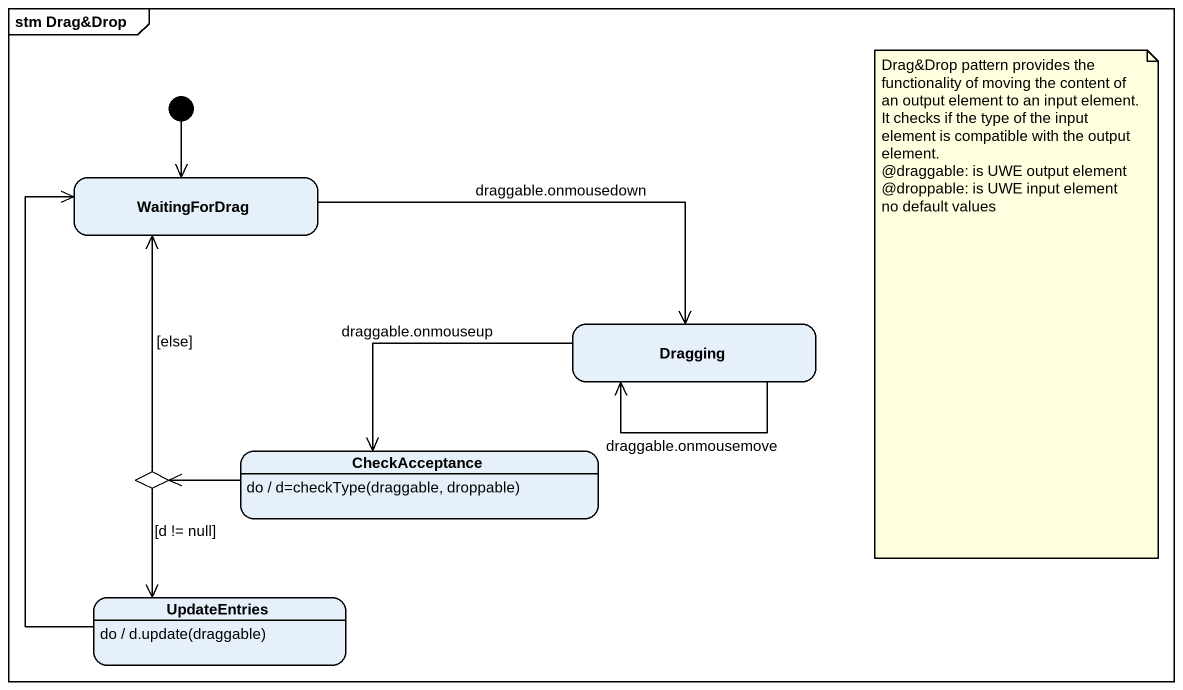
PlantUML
@startuml
mainframe stm Drag&Drop
hide empty description
state WaitingForDrag
state Dragging
state CheckAcceptance
CheckAcceptance : do / d=checkType(draggable, droppable)
state choice1 <<choice>>
state UpdateEntries
UpdateEntries : do / d.update(draggable)
[*] --> WaitingForDrag
WaitingForDrag -right-> Dragging : draggable.onmousedown
Dragging --> Dragging : draggable.onmousemove
Dragging -left-> CheckAcceptance : draggable.onmouseup
CheckAcceptance -left-> choice1
choice1 -up-> WaitingForDrag : [else]
choice1 --> UpdateEntries : [d != null]
UpdateEntries -up-> WaitingForDrag
note as N1
  Drag&Drop pattern provides the functionality of moving the content of an output element to an input element. It checks if the type of the input element is compatible with the output element.
  ~@draggable: is UWE output element
  ~@droppable: is UWE input element
  no default values
end note
@enduml
